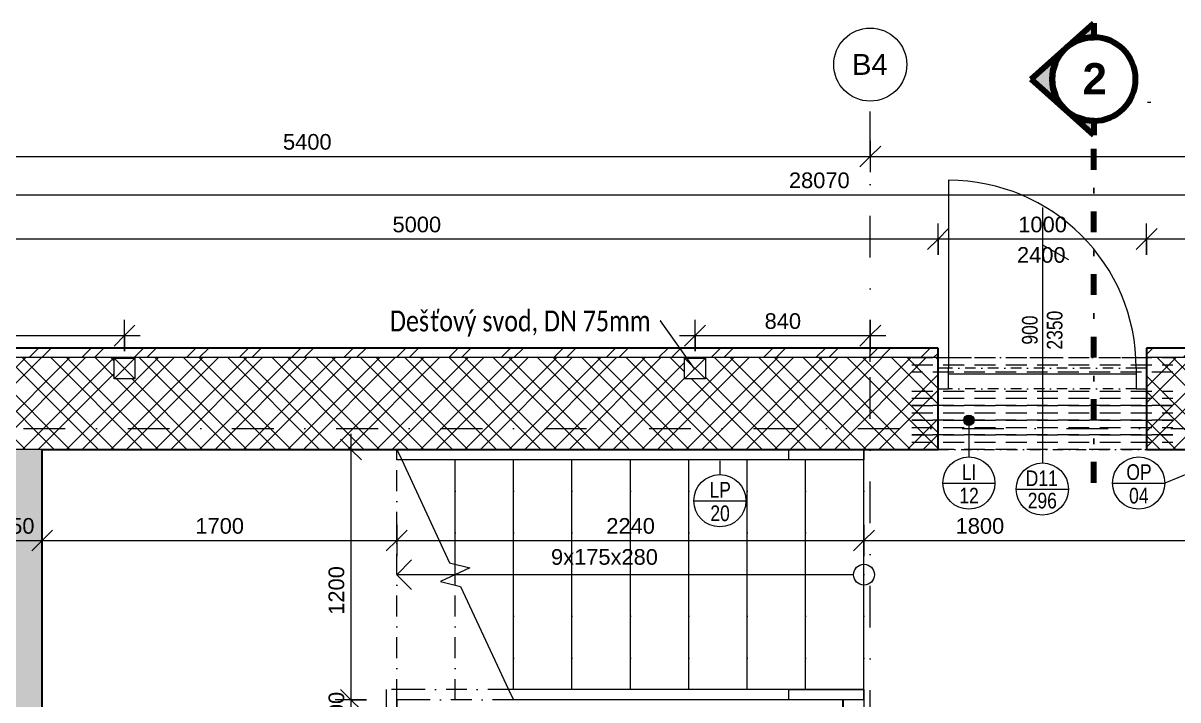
# Model space of a CAD drawing. Header units: millimetres. Extents: x -8633 to 38101, y -2985 to 57546.
# Drawn here: x 3109 to 8646, y 54303 to 57546 of the extents above; entities that cross this region are included whole.
import ezdxf

# ---------------------------------------------------------------- set-up
doc = ezdxf.new("R2010")
doc.units = ezdxf.units.MM
for name, pattern in [('HA_Dash_3mm-S1mm', [150, 100, -50]), ('HA_DashDot_10mm-S3mm', [500, 200, -150, 0, -150]), ('HA_DashDot_2_2mm-S0_6mm', [110, 50, -30, 0, -30]), ('HA_DashDot_4mm-S1mm', [200, 100, -50, 0, -50]), ('HA_DashDot_6mm-S2mm', [300, 100, -100, 0, -100])]:
    doc.linetypes.add(name, pattern=pattern)
for name, color, linetype, lineweight in [('A-____-____-DIMS', 9, 'Continuous', 5), ('A-____-____-DIMS-50', 9, 'Continuous', 5), ('A-AREA-____-OTLN', 9, 'Continuous', 5), ('A-DETL-GENF-OTLN', 9, 'Continuous', 9), ('A-DOOR-____-IDEN', 9, 'Continuous', 9), ('A-DOOR-____-MCUT', 9, 'HA_DashDot_2_2mm-S0_6mm', 9), ('A-DOOR-____-OTLN', 9, 'Continuous', 9), ('A-DOOR-FRAM-MCUT', 9, 'Continuous', 9), ('A-FLOR-____-OTLN', 9, 'Continuous', 9), ('A-FLOR-HRAL-IDEN', 9, 'Continuous', 9), ('A-FLOR-HRAL-MBND', 9, 'HA_DashDot_4mm-S1mm', 9), ('A-FLOR-HRAL-OTLN', 9, 'Continuous', 9), ('A-GENM-____-HDLN', 9, 'HA_Dash_3mm-S1mm', 9), ('A-GENM-____-IDEN', 9, 'Continuous', 9), ('A-GENM-____-OTLN', 9, 'Continuous', 9), ('A-WALL-____-MCUT', 9, 'Continuous', 25), ('A-WALL-____-PATT', 9, 'Continuous', 25), ('G-____-____-SYMB', 9, 'HA_DashDot_4mm-S1mm', 9), ('G-____-____-TEXT', 9, 'Continuous', 5), ('I-WALL-____-MCUT', 9, 'Continuous', 25), ('M-HVAC-DUCT-OTLN', 9, 'Continuous', 9), ('S-GRID-____-IDEN', 9, 'Continuous', 9), ('S-GRID-____-OTLN', 9, 'Continuous', 5), ('S-STRS-____-MBND', 9, 'HA_DashDot_4mm-S1mm', 9), ('S-STRS-____-OTLN', 9, 'Continuous', 9)]:
    doc.layers.add(name, color=color, linetype=linetype, lineweight=lineweight)
doc.styles.add('Arial', font='arial.ttf', dxfattribs={"height": 100})
doc.styles.add('Arial_1', font='arial.ttf', dxfattribs={"height": 75})
doc.styles.add('Arial_2', font='arial.ttf', dxfattribs={"width": 0.8, "height": 75})
doc.styles.add('Arial_3', font='arial.ttf', dxfattribs={"height": 50})
doc.styles.add('Arial_B_1', font='arialbd.ttf', dxfattribs={"height": 150})
doc.styles.add('Calibri_1', font='calibri.ttf', dxfattribs={"width": 0.8, "height": 100})
doc.dimstyles.new('Inner_Dimensions', dxfattribs={"dimscale": 304.8, "dimtxt": 76.519455, "dimasz": 0.328084, "dimexe": 0.246063, "dimexo": 0.0625, "dimgap": 0.032808, "dimtad": 1, "dimdec": 0, "dimzin": 0, "dimdsep": 46, "dimtxsty": 'Arial_1', "dimblk1": 'OBLIQUE', "dimblk2": 'OBLIQUE', "dimsah": 1, "dimcen": 0.09, "dimdle": 0.246063, "dimazin": 0, "dimtfac": 1, "dimtdec": 4, "dimtix": 1, "dimtmove": 0, "dimatfit": 3, "dimfxl": 0.246063, "dimfxlon": 1, "dimtvp": 1, "dimtolj": 1, "dimtzin": 0, "dimlwd": 9, "dimlwe": 9, "dimarcsym": 2})
doc.dimstyles.new('Inner_Dimensions_1', dxfattribs={"dimscale": 304.8, "dimtxt": 76.519455, "dimasz": 0.328084, "dimexe": 0.246063, "dimexo": 0.0625, "dimgap": 0.032808, "dimtad": 1, "dimdec": 0, "dimzin": 0, "dimdsep": 46, "dimtxsty": 'Arial_1', "dimblk1": 'OBLIQUE', "dimblk2": 'OBLIQUE', "dimsah": 1, "dimcen": 0.09, "dimdle": 0.246063, "dimazin": 0, "dimtfac": 1, "dimtdec": 4, "dimtix": 1, "dimtmove": 2, "dimatfit": 3, "dimfxl": 0.246063, "dimfxlon": 1, "dimtvp": 1, "dimtolj": 1, "dimtzin": 0, "dimlwd": 9, "dimlwe": 9, "dimarcsym": 2})

# ---------------------------------------------------------------- blocks, each defined once
blk = doc.blocks.new('Top Rail Type - Top Rail_Internal_-1408388-DPS_1NP - B')
at = {"layer": 'A-FLOR-HRAL-OTLN'}
for p, q in [((6780.7, 55452.3), (6780.7, 55502.3)), ((6780.7, 55502.3), (7140.7, 55502.3)), ((7140.7, 55502.3), (7140.7, 55452.3)), ((7140.7, 55452.3), (6780.7, 55452.3))]:
    blk.add_line(p, q, dxfattribs=at)
blk = doc.blocks.new('Top Rail Type - Top Rail_Internal_-V1-DPS_1NP - B')
at = {"layer": 'A-FLOR-HRAL-MBND'}
for p, q in [((4900.7, 55452.3), (4900.7, 55502.3)), ((4901.1, 55502.3), (4900.7, 55502.3)), ((4924.4, 55452.3), (4900.7, 55452.3))]:
    blk.add_line(p, q, dxfattribs=at)
at = {"layer": 'A-FLOR-HRAL-OTLN'}
for p, q in [((4901.1, 55502.3), (4924.4, 55452.3)), ((7140.7, 55502.3), (4901.1, 55502.3)), ((7140.7, 55452.3), (7140.7, 55502.3)), ((7140.7, 55452.3), (4924.4, 55452.3))]:
    blk.add_line(p, q, dxfattribs=at)
blk = doc.blocks.new('Top Rail Type - Top Rail_Internal_-1408404-DPS_1NP - B')
at = {"layer": 'A-FLOR-HRAL-OTLN'}
for p, q in [((6780.7, 54303.1), (6780.7, 54353.1)), ((6780.7, 54353.1), (7140.7, 54353.1)), ((7140.7, 54353.1), (7140.7, 54303.1)), ((7140.7, 54303.1), (6780.7, 54303.1))]:
    blk.add_line(p, q, dxfattribs=at)
blk = doc.blocks.new('Top Rail Type - Top Rail_Internal_-V2-DPS_1NP - B')
at = {"layer": 'A-FLOR-HRAL-MBND'}
for p, q in [((4850.3, 54353.1), (4850.3, 54152.3)), ((4975.3, 54353.1), (4850.3, 54353.1)), ((5437, 54353.1), (4975.3, 54353.1)), ((4900.3, 54303.1), (4900.3, 54202.3)), ((4975.3, 54303.1), (4900.3, 54303.1)), ((5460.3, 54303.1), (4975.3, 54303.1)), ((4900.3, 54202.3), (7140.7, 54202.3)), ((7140.7, 54202.3), (7140.7, 54152.3)), ((4850.3, 54152.3), (7140.7, 54152.3))]:
    blk.add_line(p, q, dxfattribs=at)
at = {"layer": 'A-FLOR-HRAL-OTLN'}
for p, q in [((5437, 54353.1), (5460.3, 54303.1)), ((7140.7, 54353.1), (5437, 54353.1)), ((7140.7, 54303.1), (7140.7, 54353.1)), ((7140.7, 54303.1), (5460.3, 54303.1))]:
    blk.add_line(p, q, dxfattribs=at)
blk = doc.blocks.new('HA_DR_Single_Swing_Solid_ButtFrame - In_FAS_900x2350_Unik-2005942-DPS_1NP - B')
at = {"layer": 'A-DOOR-____-MCUT'}
for p, q in [((500, 220), (-500, 220)), ((-450, -70), (450, -70)), ((500, -220), (-500, -220)), ((-450, -170), (450, -170))]:
    blk.add_line(p, q, dxfattribs=at)
at = {"layer": 'A-DOOR-____-OTLN', "lineweight": 5}
blk.add_line((450, -1070), (450, -170), dxfattribs=at)
blk.add_arc((450, -170), 900, 180, 270, dxfattribs=at)
at = {"layer": 'A-DOOR-FRAM-MCUT'}
for p, q in [((-450, -70), (-500, -70)), ((-450, -170), (-450, -70)), ((500, -70), (450, -70)), ((450, -70), (450, -170)), ((-500, -170), (-450, -170)), ((450, -170), (500, -170))]:
    blk.add_line(p, q, dxfattribs=at)
blk = doc.blocks.new('TB_Porotherm KP7_1250mm - TB_Porotherm KP7_1250mm-1913705-DPS_1NP - B')
at = {"layer": 'A-GENM-____-HDLN'}
for p, q in [((-625, 35), (625, 35)), ((-625, 0), (625, 0)), ((625, -35), (-625, -35))]:
    blk.add_line(p, q, dxfattribs=at)
blk = doc.blocks.new('HA_SYMB_Staircase_Arrow - Default-1649209-DPS_1NP - B')
at = {"layer": 'A-DETL-GENF-OTLN'}
for p, q in [((2240, 0), (2169.3, 70.7)), ((2240, 0), (2169.3, -70.7)), ((50, 0), (2240, 0))]:
    blk.add_line(p, q, dxfattribs=at)
blk.add_circle((0, 0), 50, dxfattribs=at)
blk = doc.blocks.new('Grid - Radius 3_5mm-353793-DPS_1NP - B')
at = {"layer": 'S-GRID-____-IDEN'}
blk.add_circle((0, 0), 3.5, dxfattribs=at)
blk = doc.blocks.new('DIMBLOCK59-DPS_1NP - B')
at = {"layer": 'A-____-____-DIMS-50', "lineweight": 9}
for p, q in [((8495.7, 56435.9), (8495.7, 56585.9)), ((11845.7, 56435.9), (11845.7, 56585.9)), ((8495.7, 56510.9), (8545.7, 56560.9)), ((11845.7, 56510.9), (11895.7, 56560.9)), ((8495.7, 56510.9), (8445.7, 56460.9)), ((11845.7, 56510.9), (8495.7, 56510.9)), ((8495.7, 56510.9), (8495.7, 56435.9)), ((11845.7, 56510.9), (11795.7, 56460.9)), ((11845.7, 56510.9), (11845.7, 56435.9))]:
    blk.add_line(p, q, dxfattribs=at)
at = {"layer": 'A-____-____-DIMS-50', "color": 0, "lineweight": 9, "insert": (10055.3, 56618.2), "char_height": 75, "width": 276.883, "attachment_point": 1, "line_spacing_factor": 0.941778, "style": 'Arial_1'}
blk.add_mtext('3350', dxfattribs=at)
blk = doc.blocks.new('_Oblique')
at = {"color": 0, "linetype": 'ByBlock', "lineweight": -2}
blk.add_line((-0.5, -0.5), (0.5, 0.5), dxfattribs=at)
blk = doc.blocks.new('DIMBLOCK60-DPS_1NP - B')
at = {"layer": 'A-____-____-DIMS-50', "lineweight": 9}
for p, q in [((7495.7, 56435.9), (7495.7, 56585.9)), ((8495.7, 56435.9), (8495.7, 56585.9)), ((7495.7, 56510.9), (7545.7, 56560.9)), ((8495.7, 56510.9), (8545.7, 56560.9)), ((7495.7, 56510.9), (7445.7, 56460.9)), ((8495.7, 56510.9), (7495.7, 56510.9)), ((7495.7, 56510.9), (7495.7, 56435.9)), ((8495.7, 56510.9), (8445.7, 56460.9)), ((8495.7, 56510.9), (8495.7, 56435.9))]:
    blk.add_line(p, q, dxfattribs=at)
at = {"layer": 'A-____-____-DIMS-50', "color": 0, "lineweight": 9, "insert": (7880.3, 56618.2), "char_height": 75, "width": 276.883, "attachment_point": 1, "line_spacing_factor": 0.941778, "style": 'Arial_1'}
blk.add_mtext('1000', dxfattribs=at)
blk = doc.blocks.new('DIMBLOCK61-DPS_1NP - B')
at = {"layer": 'A-____-____-DIMS-50', "lineweight": 9}
for p, q in [((2495.7, 56435.9), (2495.7, 56585.9)), ((7495.7, 56435.9), (7495.7, 56585.9)), ((2495.7, 56510.9), (2545.7, 56560.9)), ((7495.7, 56510.9), (7545.7, 56560.9)), ((2495.7, 56510.9), (2445.7, 56460.9)), ((7495.7, 56510.9), (2495.7, 56510.9)), ((2495.7, 56510.9), (2495.7, 56435.9)), ((7495.7, 56510.9), (7445.7, 56460.9)), ((7495.7, 56510.9), (7495.7, 56435.9))]:
    blk.add_line(p, q, dxfattribs=at)
at = {"layer": 'A-____-____-DIMS-50', "color": 0, "lineweight": 9, "insert": (4880.3, 56618.2), "char_height": 75, "width": 276.883, "attachment_point": 1, "line_spacing_factor": 0.941778, "style": 'Arial_1'}
blk.add_mtext('5000', dxfattribs=at)
blk = doc.blocks.new('DIMBLOCK121-DPS_1NP - B')
at = {"layer": 'A-____-____-DIMS-50', "lineweight": 9}
for p, q in [((4681, 55502.7), (4631, 55552.7)), ((4681, 55577.7), (4681, 54303.1)), ((4756, 55502.7), (4606, 55502.7)), ((4681, 55502.7), (4731, 55452.7)), ((4681, 55502.7), (4756, 55502.7)), ((4681, 54303.1), (4631, 54353.1)), ((4756, 54303.1), (4606, 54303.1)), ((4681, 54303.1), (4731, 54253.1)), ((4681, 54303.1), (4756, 54303.1))]:
    blk.add_line(p, q, dxfattribs=at)
at = {"layer": 'A-____-____-DIMS-50', "color": 0, "lineweight": 9, "insert": (4573.7, 54710.5), "char_height": 75, "width": 276.883, "attachment_point": 1, "rotation": 90, "line_spacing_factor": 0.941778, "style": 'Arial_1'}
blk.add_mtext('1200', dxfattribs=at)
blk = doc.blocks.new('DIMBLOCK122-DPS_1NP - B')
at = {"layer": 'A-____-____-DIMS-50', "lineweight": 9}
for p, q in [((4681, 54303.1), (4631, 54353.1)), ((4756, 54303.1), (4606, 54303.1)), ((4681, 54303.1), (4681, 54202.7)), ((4681, 54303.1), (4731, 54253.1)), ((4681, 54303.1), (4756, 54303.1)), ((4756, 54202.7), (4606, 54202.7)), ((4681, 54202.7), (4631, 54252.7)), ((4681, 54202.7), (4731, 54152.7)), ((4681, 54202.7), (4756, 54202.7))]:
    blk.add_line(p, q, dxfattribs=at)
at = {"layer": 'A-____-____-DIMS-50', "color": 0, "lineweight": 9, "insert": (4573.7, 54166.4), "char_height": 75, "width": 207.662, "attachment_point": 1, "rotation": 90, "line_spacing_factor": 0.941778, "style": 'Arial_1'}
blk.add_mtext('100', dxfattribs=at)
blk = doc.blocks.new('DIMBLOCK135-DPS_1NP - B')
at = {"layer": 'A-____-____-DIMS-50', "lineweight": 9}
for p, q in [((2950.7, 55141.7), (2950.7, 54991.7)), ((2950.7, 55066.7), (2950.7, 55141.7)), ((3200.7, 55141.7), (3200.7, 54991.7)), ((3200.7, 55066.7), (3200.7, 55141.7)), ((2950.7, 55066.7), (3000.7, 55116.7)), ((3200.7, 55066.7), (3250.7, 55116.7)), ((2950.7, 55066.7), (2900.7, 55016.7)), ((2950.7, 55066.7), (3200.7, 55066.7)), ((3200.7, 55066.7), (3150.7, 55016.7))]:
    blk.add_line(p, q, dxfattribs=at)
at = {"layer": 'A-____-____-DIMS-50', "color": 0, "lineweight": 9, "insert": (2989.2, 55174), "char_height": 75, "width": 207.662, "attachment_point": 1, "line_spacing_factor": 0.941778, "style": 'Arial_1'}
blk.add_mtext('250', dxfattribs=at)
blk = doc.blocks.new('DIMBLOCK136-DPS_1NP - B')
at = {"layer": 'A-____-____-DIMS-50', "lineweight": 9}
for p, q in [((3200.7, 55141.7), (3200.7, 54991.7)), ((3200.7, 55066.7), (3200.7, 55141.7)), ((4900.7, 55141.7), (4900.7, 54991.7)), ((4900.7, 55066.7), (4900.7, 55141.7)), ((3200.7, 55066.7), (3250.7, 55116.7)), ((4900.7, 55066.7), (4950.7, 55116.7)), ((3200.7, 55066.7), (3150.7, 55016.7)), ((3200.7, 55066.7), (4900.7, 55066.7)), ((4900.7, 55066.7), (4850.7, 55016.7))]:
    blk.add_line(p, q, dxfattribs=at)
at = {"layer": 'A-____-____-DIMS-50', "color": 0, "lineweight": 9, "insert": (3935.3, 55174), "char_height": 75, "width": 276.883, "attachment_point": 1, "line_spacing_factor": 0.941778, "style": 'Arial_1'}
blk.add_mtext('1700', dxfattribs=at)
blk = doc.blocks.new('DIMBLOCK137-DPS_1NP - B')
at = {"layer": 'A-____-____-DIMS-50', "lineweight": 9}
for p, q in [((4900.7, 55141.7), (4900.7, 54991.7)), ((4900.7, 55066.7), (4900.7, 55141.7)), ((7140.7, 55141.7), (7140.7, 54991.7)), ((7140.7, 55066.7), (7140.7, 55141.7)), ((4900.7, 55066.7), (4950.7, 55116.7)), ((7140.7, 55066.7), (7190.7, 55116.7)), ((4900.7, 55066.7), (4850.7, 55016.7)), ((4900.7, 55066.7), (7140.7, 55066.7)), ((7140.7, 55066.7), (7090.7, 55016.7))]:
    blk.add_line(p, q, dxfattribs=at)
at = {"layer": 'A-____-____-DIMS-50', "color": 0, "lineweight": 9, "insert": (5905.3, 55174), "char_height": 75, "width": 276.883, "attachment_point": 1, "line_spacing_factor": 0.941778, "style": 'Arial_1'}
blk.add_mtext('2240', dxfattribs=at)
blk = doc.blocks.new('DIMBLOCK138-DPS_1NP - B')
at = {"layer": 'A-____-____-DIMS-50', "lineweight": 9}
for p, q in [((7140.7, 55141.7), (7140.7, 54991.7)), ((7140.7, 55066.7), (7140.7, 55141.7)), ((8940.7, 55141.7), (8940.7, 54991.7)), ((8940.7, 55066.7), (8940.7, 55141.7)), ((7140.7, 55066.7), (7190.7, 55116.7)), ((8940.7, 55066.7), (8990.7, 55116.7)), ((7140.7, 55066.7), (7090.7, 55016.7)), ((7140.7, 55066.7), (8940.7, 55066.7)), ((8940.7, 55066.7), (8890.7, 55016.7))]:
    blk.add_line(p, q, dxfattribs=at)
at = {"layer": 'A-____-____-DIMS-50', "color": 0, "lineweight": 9, "insert": (7579.9, 55174), "char_height": 75, "width": 276.883, "attachment_point": 1, "line_spacing_factor": 0.941778, "style": 'Arial_1'}
blk.add_mtext('1800', dxfattribs=at)
blk = doc.blocks.new('Section - With Sheet Number-366786-DPS_1NP - B')
at = {"layer": 'G-____-____-SYMB', "linetype": 'Continuous', "lineweight": 5}
h = blk.add_hatch(color=256, dxfattribs=at)
edge = h.paths.add_edge_path()
edge.add_line((1.37, 0), (0, 0))
edge.add_arc((-4, 0), 4, 0, 180)
edge.add_line((-8, 0), (-9.37, 0))
edge.add_line((-9.37, 0), (-4, 6))
edge.add_line((-4, 6), (1.37, 0))
at = {"layer": 'G-____-____-SYMB', "linetype": 'Continuous', "lineweight": 100}
for p, q in [((-4, 6), (-9.37, 0)), ((1.37, 0), (-4, 6)), ((-9.37, 0), (-8, 0)), ((0, 0), (1.37, 0))]:
    blk.add_line(p, q, dxfattribs=at)
blk.add_circle((-4, 0), 4, dxfattribs=at)
blk.add_arc((-4, 0), 4, 0, 180, dxfattribs=at)
blk = doc.blocks.new('DIMBLOCK216-DPS_1NP - B')
at = {"layer": 'A-____-____-DIMS-50', "lineweight": 9}
for p, q in [((-6864.3, 56647.5), (-6864.3, 56797.5)), ((-6864.3, 56722.5), (-6814.3, 56772.5)), ((21205.7, 56647.5), (21205.7, 56797.5)), ((21205.7, 56722.5), (21255.7, 56772.5)), ((-6939.3, 56722.5), (21280.7, 56722.5)), ((-6864.3, 56722.5), (-6914.3, 56672.5)), ((-6864.3, 56722.5), (-6864.3, 56647.5)), ((21205.7, 56722.5), (21155.7, 56672.5)), ((21205.7, 56722.5), (21205.7, 56647.5))]:
    blk.add_line(p, q, dxfattribs=at)
at = {"layer": 'A-____-____-DIMS-50', "color": 0, "lineweight": 9, "insert": (6780.8, 56829.9), "char_height": 75, "width": 346.103, "attachment_point": 1, "line_spacing_factor": 0.941778, "style": 'Arial_1'}
blk.add_mtext('28070', dxfattribs=at)
blk = doc.blocks.new('HA_TAG_Door_TypeMark_wDimensions - Scale50_Right with Bouble-921060-DPS_1NP - B')
at = {"layer": 'A-DOOR-____-IDEN'}
for p, q in [((0, 5), (0, -19.5)), ((-2.5, -22), (2.5, -22))]:
    blk.add_line(p, q, dxfattribs=at)
blk.add_circle((0, -22), 2.5, dxfattribs=at)
blk = doc.blocks.new('HA_TAG_GM_Products - Generic-588599-DPS_1NP - B')
at = {"layer": 'A-GENM-____-IDEN'}
blk.add_line((-2.5, 0), (2.5, 0), dxfattribs=at)
blk.add_circle((0, 0), 2.5, dxfattribs=at)
blk = doc.blocks.new('DIMBLOCK231-DPS_1NP - B')
at = {"layer": 'A-____-____-DIMS-50', "lineweight": 9}
for p, q in [((1770.7, 56981.7), (1770.7, 56831.7)), ((1770.7, 56906.7), (1770.7, 56981.7)), ((7170.7, 56981.7), (7170.7, 56831.7)), ((7170.7, 56906.7), (7170.7, 56981.7)), ((1770.7, 56906.7), (1820.7, 56956.7)), ((7170.7, 56906.7), (7220.7, 56956.7)), ((1770.7, 56906.7), (1720.7, 56856.7)), ((1770.7, 56906.7), (7170.7, 56906.7)), ((7170.7, 56906.7), (7120.7, 56856.7))]:
    blk.add_line(p, q, dxfattribs=at)
at = {"layer": 'A-____-____-DIMS-50', "color": 0, "lineweight": 9, "insert": (4355.3, 57014.1), "char_height": 75, "width": 276.883, "attachment_point": 1, "line_spacing_factor": 0.941778, "style": 'Arial_1'}
blk.add_mtext('5400', dxfattribs=at)
blk = doc.blocks.new('DIMBLOCK232-DPS_1NP - B')
at = {"layer": 'A-____-____-DIMS-50', "lineweight": 9}
for p, q in [((7170.7, 56981.7), (7170.7, 56831.7)), ((7170.7, 56906.7), (7170.7, 56981.7)), ((12570.7, 56981.7), (12570.7, 56831.7)), ((12570.7, 56906.7), (12570.7, 56981.7)), ((7170.7, 56906.7), (7220.7, 56956.7)), ((12570.7, 56906.7), (12620.7, 56956.7)), ((7170.7, 56906.7), (7120.7, 56856.7)), ((7170.7, 56906.7), (12570.7, 56906.7)), ((12570.7, 56906.7), (12520.7, 56856.7))]:
    blk.add_line(p, q, dxfattribs=at)
at = {"layer": 'A-____-____-DIMS-50', "color": 0, "lineweight": 9, "insert": (9755.3, 57014.1), "char_height": 75, "width": 276.883, "attachment_point": 1, "line_spacing_factor": 0.941778, "style": 'Arial_1'}
blk.add_mtext('5400', dxfattribs=at)
blk = doc.blocks.new('DIMBLOCK236-DPS_1NP - B')
at = {"layer": 'A-____-____-DIMS-50', "lineweight": 9}
for p, q in [((1770.7, 56123), (1770.7, 55973)), ((1770.7, 56048), (1770.7, 56123)), ((1770.7, 56048), (1820.7, 56098)), ((3595.7, 55973), (3595.7, 56123)), ((3595.7, 56048), (3645.7, 56098)), ((1695.7, 56048), (3670.7, 56048)), ((1770.7, 56048), (1720.7, 55998)), ((3595.7, 56048), (3545.7, 55998)), ((3595.7, 56048), (3595.7, 55973))]:
    blk.add_line(p, q, dxfattribs=at)
at = {"layer": 'A-____-____-DIMS-50', "color": 0, "lineweight": 9, "insert": (2567.8, 56155.4), "char_height": 75, "width": 276.883, "attachment_point": 1, "line_spacing_factor": 0.941778, "style": 'Arial_1'}
blk.add_mtext('1825', dxfattribs=at)
blk = doc.blocks.new('DIMBLOCK237-DPS_1NP - B')
at = {"layer": 'A-____-____-DIMS-50', "lineweight": 9}
for p, q in [((6330.7, 55973), (6330.7, 56123)), ((6330.7, 56048), (6380.7, 56098)), ((7170.7, 56123), (7170.7, 55973)), ((7170.7, 56048), (7170.7, 56123)), ((7170.7, 56048), (7220.7, 56098)), ((6255.7, 56048), (7245.7, 56048)), ((6330.7, 56048), (6280.7, 55998)), ((6330.7, 56048), (6330.7, 55973)), ((7170.7, 56048), (7120.7, 55998))]:
    blk.add_line(p, q, dxfattribs=at)
at = {"layer": 'A-____-____-DIMS-50', "color": 0, "lineweight": 9, "insert": (6664.2, 56155.4), "char_height": 75, "width": 207.662, "attachment_point": 1, "line_spacing_factor": 0.941778, "style": 'Arial_1'}
blk.add_mtext('840', dxfattribs=at)
blk = doc.blocks.new('HA_TAG_GM_Railings - Generic-2075290-DPS_1NP - B')
at = {"layer": 'A-FLOR-HRAL-IDEN'}
blk.add_line((-2.5, 0), (2.5, 0), dxfattribs=at)
blk.add_circle((0, 0), 2.5, dxfattribs=at)

msp = doc.modelspace()

# ---------------------------------------------------------------- hatches: boundary and pattern name
at = {"layer": 'A-GENM-____-IDEN'}
h = msp.add_hatch(color=256, dxfattribs=at)
edge = h.paths.add_edge_path()
edge.add_arc((7643.6, 55642.7), 25, 0, 360)
at = {"layer": 'A-WALL-____-PATT', "lineweight": 5}
h = msp.add_hatch(dxfattribs=at)
h.set_pattern_fill('FP_3', color=256, style=0, pattern_type=2)
h.set_pattern_definition([(45, (0, 0), (-125.7236, 125.7236), []), (45, (0, 190.5), (-125.7236, 125.7236), [])])
h.paths.add_polyline_path([(15585.7, 55942.7), (15630.7, 55942.7), (15630.7, 55987.7), (12845.7, 55987.7), (12845.7, 55942.7), (15145.7, 55942.7)])
h.paths.add_polyline_path([(11321.4, 55942.7), (11845.7, 55942.7), (11845.7, 55987.7), (8495.7, 55987.7), (8495.7, 55942.7)])
h.paths.add_polyline_path([(7495.7, 55942.7), (7495.7, 55987.7), (2495.7, 55987.7), (2495.7, 55942.7), (5133.9, 55942.7)])
h.paths.add_polyline_path([(245.7, 55942.7), (1495.7, 55942.7), (1495.7, 55987.7), (245.7, 55987.7)])
h.paths.add_polyline_path([(-754.3, 55942.7), (-754.3, 55987.7), (-2379.3, 55987.7), (-2379.3, 55942.7), (-1053.6, 55942.7)])
h.paths.add_polyline_path([(-3379.3, 55942.7), (-3379.3, 55987.7), (-6819.3, 55987.7), (-6819.3, 55942.7), (-4147.4, 55942.7)])
h = msp.add_hatch(dxfattribs=at)
h.set_pattern_fill('FP_1', color=256, style=0, pattern_type=2)
h.set_pattern_definition([(45, (0, 0), (-106.066, 106.066), []), (45, (75, 0), (-106.066, 106.066), []), (315, (0, 0), (106.066, 106.066), []), (315, (75, 0), (106.066, 106.066), [])])
h.paths.add_polyline_path([(15145.7, 55502.7), (15145.7, 55942.7), (12845.7, 55942.7), (12845.7, 55502.7), (14415.1, 55502.7)])
h.paths.add_polyline_path([(11321.4, 55502.7), (11845.7, 55502.7), (11845.7, 55942.7), (8495.7, 55942.7), (8495.7, 55502.7), (11275.7, 55502.7)])
h.paths.add_polyline_path([(7495.7, 55502.7), (7495.7, 55942.7), (2495.7, 55942.7), (2495.7, 55502.7), (6380.7, 55502.7)])
h.paths.add_polyline_path([(245.7, 55502.7), (1495.7, 55502.7), (1495.7, 55942.7), (245.7, 55942.7)])
h.paths.add_polyline_path([(-754.3, 55502.7), (-754.3, 55942.7), (-2379.3, 55942.7), (-2379.3, 55502.7), (-1053.6, 55502.7)])
h.paths.add_polyline_path([(-3379.3, 55502.7), (-3379.3, 55942.7), (-6819.3, 55942.7), (-6819.3, 55502.7), (-4147.4, 55502.7)])
h.paths.add_polyline_path([(13690.7, 55840.5), (13690.7, 55940.5), (13790.7, 55940.5), (13790.7, 55840.5)])
h.paths.add_polyline_path([(6280.7, 55840.5), (6280.7, 55940.5), (6380.7, 55940.5), (6380.7, 55840.5)])
h.paths.add_polyline_path([(3545.7, 55840.5), (3545.7, 55940.5), (3645.7, 55940.5), (3645.7, 55840.5)])
h.paths.add_polyline_path([(-1499.3, 55840.5), (-1599.3, 55840.5), (-1599.3, 55940.5), (-1499.3, 55940.5)])
at = {"layer": 'A-WALL-____-PATT', "lineweight": 9}
h = msp.add_hatch(color=256, dxfattribs=at)
h.paths.add_polyline_path([(3200.7, 50927.7), (3200.7, 51057.7), (2950.7, 51057.7), (2950.7, 50927.7)])
h.paths.add_polyline_path([(2950.7, 52057.7), (3200.7, 52057.7), (3200.7, 55502.7), (2950.7, 55502.7), (2950.7, 52677.7)])

# ---------------------------------------------------------------- linework, layer by layer
at = {"layer": 'A-AREA-____-OTLN', "lineweight": 25}
msp.add_line((7040.7, 53002.7), (7040.7, 54302.7), dxfattribs=at)
at = {"layer": 'A-DOOR-____-IDEN'}
msp.add_line((7995.7, 56482.7), (8120.7, 56412.8), dxfattribs=at)
at = {"layer": 'A-FLOR-____-OTLN'}
for p, q in [((8445.7, 55862.7), (7545.7, 55862.7)), ((3200.7, 55502.3), (4901.1, 55502.3)), ((7140.7, 54302.7), (7140.7, 53002.7))]:
    msp.add_line(p, q, dxfattribs=at)
at = {"layer": 'A-FLOR-HRAL-IDEN'}
msp.add_line((6449.8, 55448.1), (6449.8, 55381.9), dxfattribs=at)
at = {"layer": 'A-GENM-____-IDEN'}
for p, q in [((7643.6, 55642.7), (7643.6, 55466.6)), ((8918.8, 55479.3), (8582.5, 55341.6))]:
    msp.add_line(p, q, dxfattribs=at)
msp.add_circle((7643.6, 55642.7), 25, dxfattribs=at)
at = {"layer": 'A-WALL-____-MCUT'}
for p, q in [((7495.7, 55987.7), (2495.7, 55987.7)), ((7495.7, 55502.7), (7495.7, 55987.7)), ((8495.7, 55987.7), (8495.7, 55502.7)), ((11845.7, 55987.7), (8495.7, 55987.7)), ((3200.7, 55502.7), (7495.7, 55502.7)), ((8495.7, 55502.7), (11075.7, 55502.7))]:
    msp.add_line(p, q, dxfattribs=at)
at = {"layer": 'A-WALL-____-MCUT', "lineweight": 9}
for p, q in [((7495.7, 55942.7), (2495.7, 55942.7)), ((11845.7, 55942.7), (8495.7, 55942.7)), ((3200.7, 55502.7), (2950.7, 55502.7))]:
    msp.add_line(p, q, dxfattribs=at)
at = {"layer": 'G-____-____-SYMB', "linetype": 'HA_DashDot_6mm-S2mm', "lineweight": 100}
msp.add_line((8242.7, 55342.8), (8242.7, 57077.2), dxfattribs=at)
at = {"layer": 'G-____-____-TEXT', "color": 250, "lineweight": 9}
for p, q in [((6165.9, 56118.4), (6163.1, 56118.4)), ((6329.7, 55888.1), (6165.9, 56118.4))]:
    msp.add_line(p, q, dxfattribs=at)
at = {"layer": 'I-WALL-____-MCUT'}
msp.add_line((3200.7, 53002.7), (3200.7, 55502.7), dxfattribs=at)
at = {"layer": 'M-HVAC-DUCT-OTLN', "lineweight": 5}
for p, q in [((3645.7, 55840.5), (3545.7, 55940.5)), ((3645.7, 55940.5), (3545.7, 55840.5)), ((3545.7, 55940.5), (3645.7, 55940.5)), ((3545.7, 55840.5), (3545.7, 55940.5)), ((3645.7, 55940.5), (3645.7, 55840.5)), ((6380.7, 55840.5), (6280.7, 55940.5)), ((6380.7, 55940.5), (6280.7, 55840.5)), ((6280.7, 55940.5), (6380.7, 55940.5)), ((6280.7, 55840.5), (6280.7, 55940.5)), ((6380.7, 55940.5), (6380.7, 55840.5)), ((3645.7, 55840.5), (3545.7, 55840.5)), ((6380.7, 55840.5), (6280.7, 55840.5))]:
    msp.add_line(p, q, dxfattribs=at)
at = {"layer": 'S-GRID-____-OTLN', "linetype": 'HA_DashDot_10mm-S3mm', "lineweight": 9}
for p, q in [((7170.7, 55921.8), (7170.7, 57171.8)), ((7170.7, 38646.2), (7170.7, 55921.8)), ((-6891.4, 55602.7), (21515.9, 55602.7))]:
    msp.add_line(p, q, dxfattribs=at)
at = {"layer": 'S-STRS-____-MBND'}
for p, q in [((3200.7, 55502.7), (3200.7, 53002.7)), ((4900.7, 55502.7), (3200.7, 55502.7)), ((4900.7, 54302.7), (4900.7, 55502.7)), ((4900.9, 55502.7), (4900.7, 55502.7)), ((4900.7, 54302.7), (4900.7, 55502.7)), ((5180.7, 54902.7), (5180.7, 54952.9)), ((5180.7, 54902.7), (5180.7, 54952.9)), ((5180.7, 54302.7), (5180.7, 54852.5)), ((5180.7, 54302.7), (5180.7, 54852.5)), ((4900.7, 54202.7), (4900.7, 54302.7)), ((5460.5, 54302.7), (4900.7, 54302.7))]:
    msp.add_line(p, q, dxfattribs=at)
at = {"layer": 'S-STRS-____-MBND', "linetype": 'Continuous', "lineweight": 5}
for p, q in [((4924.4, 55452.3), (5154.3, 54959.4)), ((5251.5, 54935.7), (5109.9, 54869.7)), ((5154.3, 54959.4), (5251.5, 54935.7)), ((5109.9, 54869.7), (5207.1, 54846.1)), ((5207.1, 54846.1), (5437, 54353.1))]:
    msp.add_line(p, q, dxfattribs=at)
at = {"layer": 'S-STRS-____-OTLN', "linetype": 'HA_DashDot_4mm-S1mm'}
for p, q in [((5180.7, 54952.9), (5180.7, 55452.3)), ((5460.7, 54353.1), (5460.7, 55452.3)), ((5740.7, 54353.1), (5740.7, 55452.3)), ((6020.7, 54353.1), (6020.7, 55452.3)), ((6300.7, 54353.1), (6300.7, 55452.3)), ((6580.7, 54353.1), (6580.7, 55452.3)), ((6860.7, 54353.1), (6860.7, 55452.3)), ((7140.7, 54353.1), (7140.7, 55452.3)), ((5180.7, 54852.5), (5180.7, 54902.7))]:
    msp.add_line(p, q, dxfattribs=at)
at = {"layer": 'S-STRS-____-OTLN'}
for p, q in [((5180.7, 54952.9), (5180.7, 55452.3)), ((5460.7, 54353.1), (5460.7, 55452.3)), ((5740.7, 54353.1), (5740.7, 55452.3)), ((6020.7, 54353.1), (6020.7, 55452.3)), ((6300.7, 54353.1), (6300.7, 55452.3)), ((6580.7, 54353.1), (6580.7, 55452.3)), ((6860.7, 54353.1), (6860.7, 55452.3)), ((7140.7, 54353.1), (7140.7, 55452.3)), ((5180.7, 54852.5), (5180.7, 54902.7)), ((5460.7, 54302.7), (5460.5, 54302.7)), ((5740.7, 54302.7), (5460.7, 54302.7)), ((6020.7, 54302.7), (5740.7, 54302.7)), ((6300.7, 54302.7), (6020.7, 54302.7)), ((6580.7, 54302.7), (6300.7, 54302.7)), ((6860.7, 54302.7), (6580.7, 54302.7)), ((7140.7, 54302.7), (6860.7, 54302.7))]:
    msp.add_line(p, q, dxfattribs=at)

# ---------------------------------------------------------------- block references
at = {"layer": 'A-DETL-GENF-OTLN', "rotation": 180}
msp.add_blockref('HA_SYMB_Staircase_Arrow - Default-1649209-DPS_1NP - B', (7140.7, 54902.7), dxfattribs=at)
at = {"layer": 'A-DOOR-____-IDEN', "xscale": 49.99999999999998, "yscale": 49.99999999999998, "zscale": 49.99999999999998}
msp.add_blockref('HA_TAG_Door_TypeMark_wDimensions - Scale50_Right with Bouble-921060-DPS_1NP - B', (7995.7, 56412.8), dxfattribs=at)
at = {"layer": 'A-DOOR-____-OTLN', "rotation": 180}
msp.add_blockref('HA_DR_Single_Swing_Solid_ButtFrame - In_FAS_900x2350_Unik-2005942-DPS_1NP - B', (7995.7, 55722.7), dxfattribs=at)
at = {"layer": 'A-FLOR-HRAL-IDEN', "xscale": 49.99999999999998, "yscale": 49.99999999999998, "zscale": 49.99999999999998}
msp.add_blockref('HA_TAG_GM_Railings - Generic-2075290-DPS_1NP - B', (6449.8, 55256.9), dxfattribs=at)
at = {"layer": 'A-FLOR-HRAL-OTLN'}
for name in ['Top Rail Type - Top Rail_Internal_-V1-DPS_1NP - B', 'Top Rail Type - Top Rail_Internal_-1408388-DPS_1NP - B', 'Top Rail Type - Top Rail_Internal_-V2-DPS_1NP - B', 'Top Rail Type - Top Rail_Internal_-1408404-DPS_1NP - B']:
    msp.add_blockref(name, (0, 0), dxfattribs=at)
at = {"layer": 'A-GENM-____-IDEN', "xscale": 49.99999999999998, "yscale": 49.99999999999998, "zscale": 49.99999999999998}
for p in [(7643.6, 55341.6), (8457.5, 55341.6)]:
    msp.add_blockref('HA_TAG_GM_Products - Generic-588599-DPS_1NP - B', p, dxfattribs=at)
at = {"layer": 'A-GENM-____-OTLN'}
for p in [(7995.7, 55907.7), (7995.7, 55747.7), (7995.7, 55677.7), (7995.7, 55607.7), (7995.7, 55537.7)]:
    msp.add_blockref('TB_Porotherm KP7_1250mm - TB_Porotherm KP7_1250mm-1913705-DPS_1NP - B', p, dxfattribs=at)
at = {"layer": 'G-____-____-SYMB', "linetype": 'Continuous', "lineweight": 100, "extrusion": (0, 0, -1), "xscale": 49.99999999999998, "yscale": 49.99999999999998, "zscale": 49.99999999999998, "rotation": 270.0000000000002}
msp.add_blockref('Section - With Sheet Number-366786-DPS_1NP - B', (-8242.7, 57077.2), dxfattribs=at)
at = {"layer": 'S-GRID-____-IDEN', "xscale": 49.99999999999998, "yscale": 49.99999999999998, "zscale": 49.99999999999998}
msp.add_blockref('Grid - Radius 3_5mm-353793-DPS_1NP - B', (7170.7, 57346.8), dxfattribs=at)

# ---------------------------------------------------------------- texts
at = {"layer": 'A-DOOR-____-IDEN', "lineweight": 5, "char_height": 75, "attachment_point": 1}
for s, insert, width, style in [('2400', (7874.2, 56472.4), 288.607, 'Arial_1'), ('D11', (7915.9, 55402.1), 189.198, 'Arial_2'), ('296', (7925.5, 55295.1), 173.164, 'Arial_2')]:
    msp.add_mtext(s, dxfattribs=dict(at, insert=insert, width=width, style=style))
at = {"layer": 'A-DOOR-____-IDEN', "lineweight": 5, "char_height": 75, "attachment_point": 1, "rotation": 90, "style": 'Arial_2'}
for s, insert, width in [('900', (7898.1, 56004.8), 173.164), ('2350', (8017.1, 55981), 230.886)]:
    msp.add_mtext(s, dxfattribs=dict(at, insert=insert, width=width))
at = {"layer": 'A-FLOR-HRAL-IDEN', "lineweight": 5, "char_height": 75, "attachment_point": 1, "style": 'Arial_2'}
for s, insert, width in [('LP', (6400, 55347), 125.063), ('20', (6404, 55234.3), 115.443)]:
    msp.add_mtext(s, dxfattribs=dict(at, insert=insert, width=width))
at = {"layer": 'A-GENM-____-IDEN', "lineweight": 5, "char_height": 75, "attachment_point": 1, "style": 'Arial_2'}
for s, insert, width in [('LI', (7609.7, 55431.7), 86.582), ('OP', (8398.4, 55431.7), 147.51), ('12', (7597.7, 55318.9), 115.443), ('04', (8411.6, 55318.9), 115.443)]:
    msp.add_mtext(s, dxfattribs=dict(at, insert=insert, width=width))
at = {"layer": 'G-____-____-SYMB', "linetype": 'Continuous', "lineweight": 5, "attachment_point": 1}
for s, insert, char_height, width, style in [('\\fArial|b1|i0|c0|p34|;2', (8188.6, 57353.8), 150, 144.304, 'Arial_B_1'), ('-', (8496.2, 57196.8), 50, 28.059, 'Arial_3')]:
    msp.add_mtext(s, dxfattribs=dict(at, insert=insert, char_height=char_height, width=width, style=style))
at = {"layer": 'G-____-____-TEXT', "color": 7, "lineweight": 9, "attachment_point": 1}
for s, insert, char_height, width, style in [('Deš', (4868.1, 56168.4), 100, 234.093, 'Calibri_1'), ('ťový svod, DN 75mm', (5061.3, 56168.4), 100, 1305.147, 'Calibri_1'), ('9x175x280', (5640.2, 55025.2), 75, 617.299, 'Arial_1')]:
    msp.add_mtext(s, dxfattribs=dict(at, insert=insert, char_height=char_height, width=width, style=style))
at = {"layer": 'S-GRID-____-IDEN', "lineweight": 5, "insert": (7083.3, 57397.6), "char_height": 100, "width": 212.447, "attachment_point": 1, "style": 'Arial'}
msp.add_mtext('B4', dxfattribs=at)

# ---------------------------------------------------------------- dimensions: what is measured, and where the dimension line sits
at = {"layer": 'A-____-____-DIMS', "lineweight": 9}
for base, p1, p2, override, picture, middle in [((7170.7, 56906.7), (1770.7, 56981.7), (7170.7, 56981.7), {"dimpost": '<>', "dimfxl": 5400}, 'DIMBLOCK231-DPS_1NP - B', (4470.7, 56955)), ((12570.7, 56906.7), (7170.7, 56981.7), (12570.7, 56981.7), {"dimpost": '<>', "dimfxl": 5400}, 'DIMBLOCK232-DPS_1NP - B', (9870.7, 56955)), ((2495.7, 56510.9), (7495.7, 56435.9), (2495.7, 56435.9), {"dimpost": '<>', "dimfxl": 5000}, 'DIMBLOCK61-DPS_1NP - B', (4995.7, 56559.2)), ((7495.7, 56510.9), (8495.7, 56435.9), (7495.7, 56435.9), {"dimpost": '<>', "dimfxl": 1000}, 'DIMBLOCK60-DPS_1NP - B', (7995.7, 56559.2)), ((8495.7, 56510.9), (11845.7, 56435.9), (8495.7, 56435.9), {"dimpost": '<>', "dimfxl": 3350}, 'DIMBLOCK59-DPS_1NP - B', (10170.7, 56559.2)), ((3595.7, 56048), (1770.7, 56123), (3595.7, 55973), {"dimpost": '<>', "dimfxl": 1831.154008}, 'DIMBLOCK236-DPS_1NP - B', (2683.2, 56096.3)), ((7170.7, 56048), (6330.7, 55973), (7170.7, 56123), {"dimpost": '<>', "dimfxl": 853.287759}, 'DIMBLOCK237-DPS_1NP - B', (6750.7, 56096.3)), ((3200.7, 55066.7), (2950.7, 55141.7), (3200.7, 55141.7), {"dimpost": '<>', "dimfxl": 250}, 'DIMBLOCK135-DPS_1NP - B', (3075.7, 55115)), ((4900.7, 55066.7), (3200.7, 55141.7), (4900.7, 55141.7), {"dimpost": '<>', "dimfxl": 1700}, 'DIMBLOCK136-DPS_1NP - B', (4050.7, 55115)), ((7140.7, 55066.7), (4900.7, 55141.7), (7140.7, 55141.7), {"dimpost": '<>', "dimfxl": 2240}, 'DIMBLOCK137-DPS_1NP - B', (6020.7, 55115))]:
    dim = msp.add_linear_dim(base=base, p1=p1, p2=p2, dimstyle='Inner_Dimensions', override=override, dxfattribs=at)
    dim.commit()
    dim.dimension.update_dxf_attribs({"geometry": picture, "text_midpoint": middle})
for base, p1, p2, override, picture, middle in [((21205.7, 56722.5), (-6864.3, 56647.5), (21205.7, 56647.5), {"dimpost": '<>', "dimfxl": 28070}, 'DIMBLOCK216-DPS_1NP - B', (6953.9, 56779.9)), ((8940.7, 55066.7), (7140.7, 55141.7), (8940.7, 55141.7), {"dimpost": '<>', "dimfxl": 1800}, 'DIMBLOCK138-DPS_1NP - B', (7718.3, 55124))]:
    dim = msp.add_linear_dim(base=base, p1=p1, p2=p2, dimstyle='Inner_Dimensions_1', override=override, dxfattribs=at)
    dim.commit()
    dim.dimension.update_dxf_attribs({"geometry": picture, "text_midpoint": middle, "dimtype": 160})
dim = msp.add_linear_dim(base=(4681, 54303.1), p1=(4756, 55502.7), p2=(4756, 54303.1), angle=90, dimstyle='Inner_Dimensions_1', override={"dimpost": '<>', "dimfxl": 1199.6}, dxfattribs=at)
dim.commit()
dim.dimension.update_dxf_attribs({"geometry": 'DIMBLOCK121-DPS_1NP - B', "text_midpoint": (4623.7, 54849), "dimtype": 160, "text_rotation": 90})
dim = msp.add_linear_dim(base=(4681, 54202.7), p1=(4756, 54303.1), p2=(4756, 54202.7), angle=90, dimstyle='Inner_Dimensions', override={"dimpost": '<>', "dimfxl": 100.4}, dxfattribs=at)
dim.commit()
dim.dimension.update_dxf_attribs({"geometry": 'DIMBLOCK122-DPS_1NP - B', "text_midpoint": (4632.7, 54252.9)})

doc.saveas('drawing.dxf')
